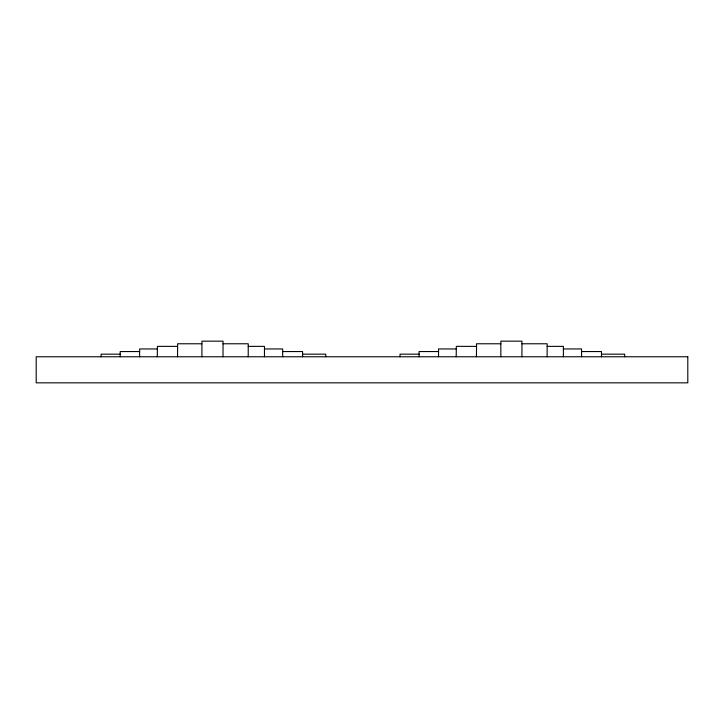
<?xml version="1.0" encoding="UTF-8"?>
<svg xmlns="http://www.w3.org/2000/svg" width="724" height="724" viewBox="0 0 724 724"><rect width="100%" height="100%" fill="white"/><g stroke="black" fill="none" stroke-linecap="round" stroke-linejoin="round"><path stroke-width="1.09" d="M223.019 356.769L223.037 341.167L201.915 341.167L201.915 356.769M521.932 356.769L521.95 341.167L500.836 341.167L500.836 356.769M157.298 356.769L157.416 346.362L177.624 346.38L177.606 343.773L201.905 343.773M456.211 356.769L456.328 346.362L476.537 346.38L476.519 343.773L500.818 343.773M139.605 356.769L139.669 348.95L157.361 348.968M438.518 356.769L438.581 348.95L456.283 348.968M177.624 346.38L177.525 356.769M476.537 346.38L476.437 356.769M223.019 343.773L248.223 343.773L248.223 356.769M521.941 343.773L547.145 343.773L547.145 356.769M248.223 346.371L264.468 346.371L264.468 356.769M547.145 346.371L563.39 346.371L563.39 356.769M264.468 348.95L282.668 348.95L282.668 356.769M563.39 348.95L581.58 348.95L581.58 356.769M139.605 351.556L120.184 351.556L120.184 356.769M282.668 351.556L302.578 351.556L302.578 356.769M438.518 351.556L419.096 351.556L419.096 356.769M581.58 351.556L601.49 351.556L601.49 356.769M120.184 354.163L101.098 354.163L101.098 356.769M302.578 354.163L325.755 354.163L325.755 356.769M419.096 354.163L400.01 354.163L400.01 356.769M601.49 354.163L624.667 354.163L624.667 356.769M687.8 356.769L36.2 356.769L36.2 382.833L687.8 382.833L687.8 356.769"/></g></svg>
